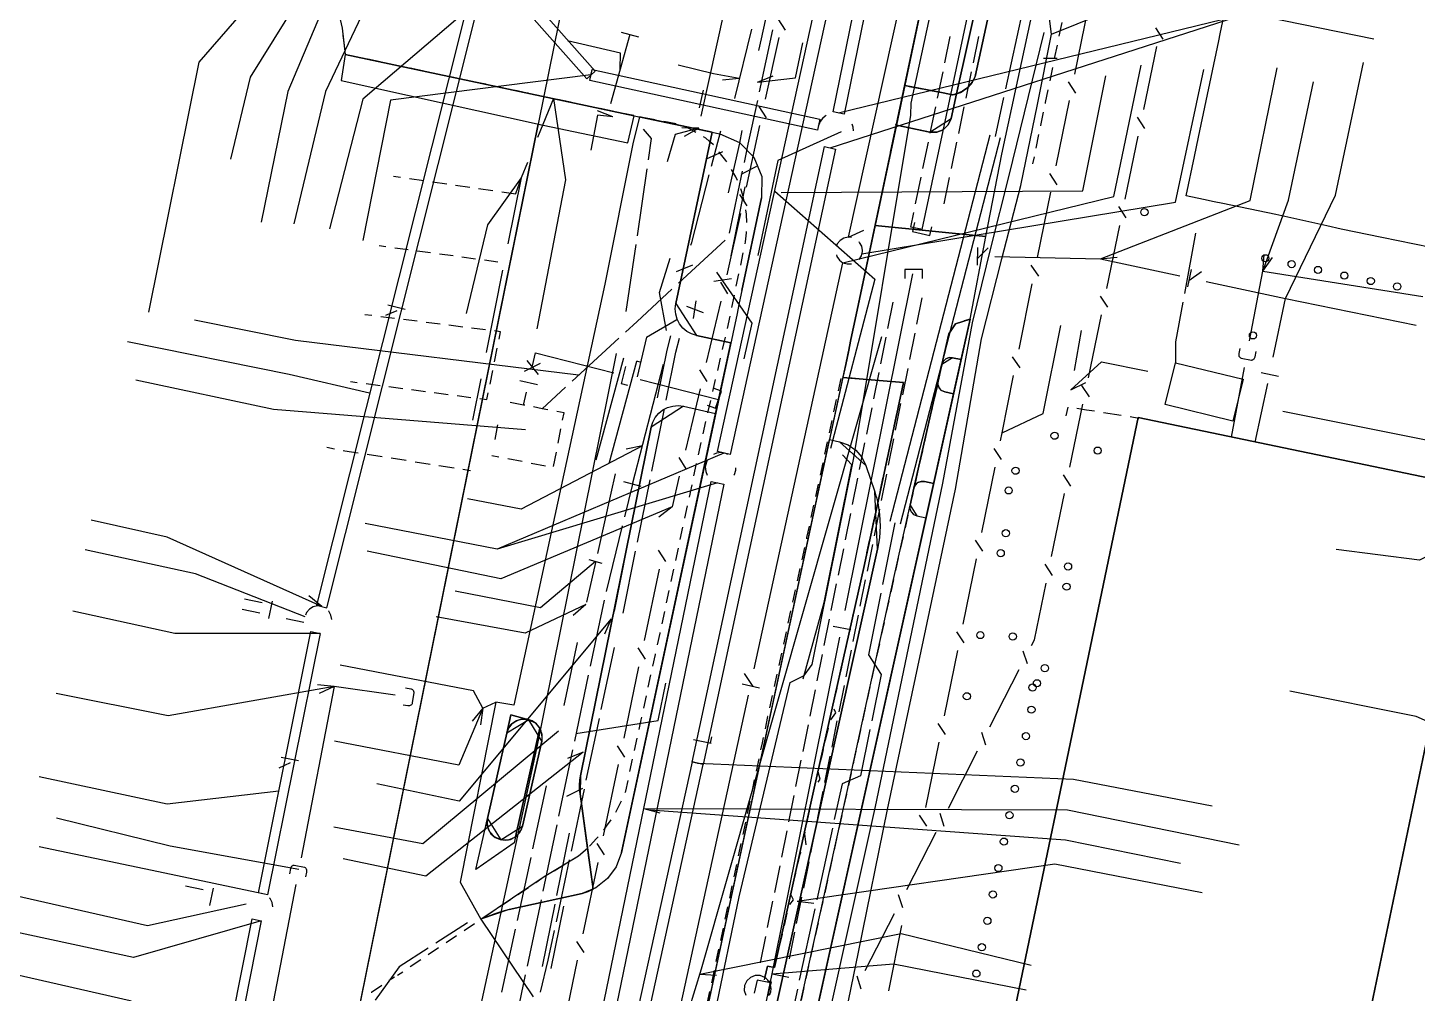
# Model space of a CAD drawing. Header units: metres. Extents: x 3206 to 3701, y 9896 to 11410.
# Drawn here: x 3286.5 to 3363.7, y 10537.5 to 10591.2 of the extents above; entities that cross this region are included whole.
import ezdxf

# ---------------------------------------------------------------- set-up
doc = ezdxf.new("R2010")
doc.units = ezdxf.units.M
for name, color, linetype in [('BOUNDARY', 7, 'Continuous'), ('BUILDING', 7, 'Continuous'), ('CURB', 7, 'Continuous'), ('ELECTR_CABLE', 7, 'Continuous'), ('ELECTR_CABLE_COMM', 7, 'Continuous'), ('GRASS', 7, 'Continuous'), ('GROUND', 7, 'Continuous'), ('HEAT', 7, 'Continuous'), ('ROAD', 7, 'Continuous'), ('SEWER', 7, 'Continuous'), ('SIDEWALK_PATH', 7, 'Continuous'), ('WATER_PIPELINE', 7, 'Continuous')]:
    doc.layers.add(name, color=color, linetype=linetype)

# ---------------------------------------------------------------- blocks, each defined once
blk = doc.blocks.new('МОЖЖЕВЕЛЬНИК_СКАЛЬНЫЙ')
blk.add_circle((0, 0), 0.2)

msp = doc.modelspace()

# ---------------------------------------------------------------- linework, layer by layer
at = {"layer": 'BOUNDARY'}
msp.add_lwpolyline([(3253.023, 9915.673), (3233.596, 10020.109), (3233.041, 10027.227), (3225.675, 10139.955), (3262.083, 10325.257), (3335.841, 10689.444), (3351.098, 10763.684), (3367.768, 10831.231), (3377.814, 10869.112), (3520.394, 11207.447), (3551.174, 11273.829), (3554.005, 11279.367), (3611.719, 11390.174), (3639.436, 11373.131), (3680.635, 11298.581), (3281.247, 9920.202)], close=True, dxfattribs=at)
at = {"layer": 'BUILDING'}
msp.add_lwpolyline([(3364.497, 10578.949), (3361.769, 10579.512), (3359.52, 10579.977), (3358.72, 10580.154), (3355.869, 10580.787), (3352.925, 10581.397), (3352.442, 10581.497), (3351.844, 10581.621), (3350.897, 10581.818), (3351.354, 10584.011), (3351.579, 10585.09), (3352.697, 10590.449), (3352.778, 10590.84), (3353.128, 10592.517)], dxfattribs=at)
for points in [[(3350.298, 10572.544), (3354.065, 10571.62), (3353.493, 10569.286), (3349.726, 10570.21), (3350.298, 10572.544)], [(3338.741, 10524.025), (3348.228, 10569.493), (3367.193, 10565.536), (3357.707, 10520.068)]]:
    msp.add_lwpolyline(points, close=True, dxfattribs=at)
at = {"layer": 'CURB'}
for points in [[(3343.829, 10590.709), (3343.985, 10591.465)], [(3304.072, 10590.104), (3304.063, 10590.218), (3304.002, 10590.748), (3303.994, 10590.801)], [(3335.917, 10591.248), (3335.771, 10590.554)], [(3339.556, 10590.315), (3339.707, 10591.008)], [(3335.667, 10590.065), (3335.521, 10589.372)], [(3339.3, 10589.134), (3339.45, 10589.827)], [(3343.572, 10589.463), (3343.728, 10590.219)], [(3304.875, 10589.527), (3304.188, 10589.673)], [(3306.051, 10589.278), (3305.364, 10589.424)], [(3307.227, 10589.029), (3306.54, 10589.175)], [(3308.403, 10588.78), (3307.716, 10588.925)], [(3309.579, 10588.531), (3308.892, 10588.676)], [(3310.755, 10588.281), (3310.068, 10588.427)], [(3335.418, 10588.882), (3335.396, 10588.778), (3335.271, 10588.189)], [(3338.893, 10588.014), (3338.938, 10588.069), (3339.003, 10588.162), (3339.061, 10588.259), (3339.087, 10588.311), (3339.111, 10588.36), (3339.155, 10588.464), (3339.194, 10588.646)], [(3343.316, 10588.218), (3343.472, 10588.974)], [(3311.93, 10588.032), (3311.244, 10588.178)], [(3313.106, 10587.783), (3312.859, 10587.836), (3312.695, 10587.87), (3312.42, 10587.929)], [(3314.282, 10587.534), (3314.139, 10587.564), (3313.596, 10587.679)], [(3335.486, 10587.911), (3336.182, 10587.778)], [(3336.673, 10587.683), (3337.369, 10587.55)], [(3337.86, 10587.455), (3337.893, 10587.449), (3338.008, 10587.47), (3338.118, 10587.499), (3338.225, 10587.535), (3338.329, 10587.578), (3338.43, 10587.629), (3338.508, 10587.675), (3338.521, 10587.683)], [(3343.059, 10586.972), (3343.071, 10587.029), (3343.215, 10587.728)], [(3315.458, 10587.285), (3314.771, 10587.43)], [(3316.634, 10587.035), (3315.947, 10587.181)], [(3317.81, 10586.786), (3317.123, 10586.932)], [(3318.986, 10586.537), (3318.299, 10586.682)], [(3320.162, 10586.288), (3319.475, 10586.433)], [(3321.343, 10586.061), (3320.653, 10586.193)], [(3322.523, 10585.834), (3321.834, 10585.967)], [(3336.63, 10585.368), (3337.815, 10586.13)], [(3342.803, 10585.726), (3342.805, 10585.738), (3342.959, 10586.482)], [(3324.523, 10585.364), (3322.501, 10575.829)], [(3323.612, 10585.35), (3323.255, 10585.562), (3322.996, 10585.687)], [(3334.77, 10585.766), (3332.537, 10575.209)], [(3336.63, 10585.368), (3334.71, 10585.778)], [(3342.546, 10584.48), (3342.702, 10585.236)], [(3324.594, 10584.668), (3324.584, 10584.68), (3324.356, 10584.876), (3324.178, 10585.028), (3324.046, 10585.102)], [(3325.334, 10583.721), (3325.286, 10583.792), (3324.909, 10584.258), (3324.899, 10584.272)], [(3342.368, 10583.613), (3342.446, 10583.991)], [(3306.799, 10582.913), (3307.193, 10582.857)], [(3325.925, 10582.677), (3325.83, 10582.893), (3325.606, 10583.301)], [(3307.688, 10582.786), (3308.475, 10582.674)], [(3308.97, 10582.604), (3309.757, 10582.492)], [(3310.252, 10582.422), (3311.038, 10582.31)], [(3311.534, 10582.239), (3312.32, 10582.127)], [(3326.302, 10581.538), (3326.224, 10581.868), (3326.109, 10582.213)], [(3312.815, 10582.057), (3313.602, 10581.945)], [(3326.179, 10576.564), (3327.269, 10581.716)], [(3326.451, 10580.348), (3326.425, 10580.811), (3326.391, 10581.047)], [(3326.356, 10579.152), (3326.382, 10579.274), (3326.439, 10579.773), (3326.441, 10579.848)], [(3305.997, 10579.059), (3306.373, 10579.008)], [(3306.868, 10578.94), (3307.618, 10578.838)], [(3308.114, 10578.771), (3308.864, 10578.669)], [(3309.359, 10578.601), (3310.11, 10578.499)], [(3310.605, 10578.432), (3311.356, 10578.33)], [(3311.851, 10578.263), (3312.601, 10578.16)], [(3326.111, 10577.975), (3326.254, 10578.662)], [(3325.865, 10576.799), (3326.008, 10577.486)], [(3325.619, 10575.622), (3325.762, 10576.309)], [(3305.594, 10575.165), (3305.21, 10575.214)], [(3322.501, 10575.829), (3323.658, 10574.05)], [(3331.949, 10572.452), (3332.537, 10575.209)], [(3306.858, 10575.006), (3306.09, 10575.103)], [(3308.121, 10574.847), (3307.354, 10574.944)], [(3309.385, 10574.688), (3308.617, 10574.785)], [(3310.648, 10574.529), (3309.881, 10574.625)], [(3311.912, 10574.37), (3311.144, 10574.466)], [(3325.373, 10574.445), (3325.516, 10575.133)], [(3338.058, 10574.709), (3337.692, 10574.157), (3337.679, 10574.098)], [(3338.876, 10574.972), (3338.531, 10574.864)], [(3312.671, 10573.848), (3312.755, 10574.263), (3312.408, 10574.307)], [(3323.658, 10574.05), (3325.565, 10573.646)], [(3325.103, 10573.274), (3325.264, 10573.957)], [(3337.569, 10573.61), (3337.41, 10572.905)], [(3312.418, 10572.6), (3312.571, 10573.358)], [(3337.9, 10572.823), (3337.304, 10572.448)], [(3312.165, 10571.351), (3312.319, 10572.109)], [(3324.829, 10572.104), (3324.989, 10572.787)], [(3337.3, 10572.417), (3337.14, 10571.712)], [(3304.401, 10571.5), (3304.784, 10571.449)], [(3305.28, 10571.384), (3306.047, 10571.283)], [(3324.554, 10570.933), (3324.715, 10571.617)], [(3331.683, 10571.672), (3331.535, 10570.984)], [(3332.839, 10571.633), (3332.138, 10571.692)], [(3334.037, 10571.532), (3333.337, 10571.591)], [(3306.542, 10571.217), (3307.309, 10571.116)], [(3307.805, 10571.051), (3308.572, 10570.949)], [(3309.068, 10570.884), (3309.835, 10570.783)], [(3310.33, 10570.718), (3311.097, 10570.616)], [(3311.593, 10570.551), (3311.993, 10570.498), (3312.066, 10570.861)], [(3334.905, 10570.198), (3335.053, 10570.885)], [(3337.03, 10571.224), (3336.871, 10570.518)], [(3337.943, 10570.812), (3337.466, 10570.92)], [(3322.925, 10570.118), (3321.126, 10568.952)], [(3324.28, 10569.763), (3324.44, 10570.447)], [(3331.429, 10570.496), (3331.281, 10569.808)], [(3336.761, 10570.031), (3336.602, 10569.325)], [(3344.223, 10569.585), (3344.317, 10570.077)], [(3344.798, 10570.016), (3345.354, 10569.927), (3345.789, 10569.858)], [(3346.283, 10569.779), (3347.274, 10569.621)], [(3319.473, 10545.286), (3324.714, 10569.716)], [(3324.018, 10568.59), (3324.166, 10569.276)], [(3331.176, 10569.319), (3331.028, 10568.632)], [(3334.652, 10569.022), (3334.8, 10569.709)], [(3347.768, 10569.542), (3348.263, 10569.463)], [(3321.126, 10568.952), (3317.207, 10549.565)], [(3334.399, 10567.846), (3334.547, 10568.533)], [(3336.491, 10568.838), (3336.332, 10568.132)], [(3303.092, 10567.835), (3303.509, 10567.755)], [(3304, 10567.662), (3304.083, 10567.646), (3304.837, 10567.528)], [(3305.331, 10567.451), (3306.169, 10567.32)], [(3323.764, 10567.415), (3323.912, 10568.101)], [(3330.923, 10568.143), (3330.775, 10567.456)], [(3333.075, 10566.824), (3331.604, 10568.147)], [(3336.222, 10567.645), (3336.063, 10566.939)], [(3306.663, 10567.242), (3307.501, 10567.111)], [(3307.995, 10567.034), (3308.833, 10566.903)], [(3309.327, 10566.826), (3310.165, 10566.695)], [(3323.51, 10566.24), (3323.658, 10566.926)], [(3330.67, 10566.967), (3330.522, 10566.28)], [(3334.145, 10566.67), (3334.293, 10567.357)], [(3310.659, 10566.618), (3311.078, 10566.552)], [(3333.892, 10565.494), (3334.04, 10566.181)], [(3335.953, 10566.451), (3335.793, 10565.746)], [(3336.342, 10565.936), (3336.848, 10565.824)], [(3323.256, 10565.065), (3323.404, 10565.751)], [(3330.417, 10565.791), (3330.269, 10565.104)], [(3333.728, 10562.161), (3333.564, 10565.35)], [(3335.683, 10565.258), (3335.524, 10564.553)], [(3323.002, 10563.89), (3323.15, 10564.576)], [(3330.164, 10564.615), (3330.016, 10563.928)], [(3333.639, 10564.318), (3333.787, 10565.005)], [(3335.532, 10564.622), (3335.909, 10564.023)], [(3333.386, 10563.142), (3333.534, 10563.829)], [(3335.414, 10564.065), (3335.255, 10563.36)], [(3322.748, 10562.715), (3322.897, 10563.401)], [(3329.91, 10563.439), (3329.776, 10562.816), (3329.762, 10562.752)], [(3335.145, 10562.872), (3334.985, 10562.167)], [(3322.495, 10561.54), (3322.643, 10562.226)], [(3325.233, 10523.837), (3333.728, 10562.161)], [(3329.656, 10562.264), (3329.506, 10561.577)], [(3333.132, 10561.966), (3333.28, 10562.653)], [(3332.877, 10560.79), (3332.958, 10561.156), (3333.027, 10561.477)], [(3334.875, 10561.679), (3334.716, 10560.974)], [(3322.241, 10560.365), (3322.389, 10561.052)], [(3329.4, 10561.088), (3329.251, 10560.401)], [(3334.606, 10560.486), (3334.452, 10559.779)], [(3321.987, 10559.19), (3322.135, 10559.877)], [(3329.144, 10559.913), (3328.995, 10559.226)], [(3332.617, 10559.616), (3332.769, 10560.302)], [(3332.356, 10558.442), (3332.509, 10559.128)], [(3334.345, 10559.291), (3334.19, 10558.584)], [(3321.733, 10558.015), (3321.881, 10558.702)], [(3328.889, 10558.737), (3328.739, 10558.05)], [(3321.479, 10556.84), (3321.621, 10557.496), (3321.627, 10557.527)], [(3328.633, 10557.562), (3328.483, 10556.875)], [(3332.096, 10557.267), (3332.248, 10557.953)], [(3334.084, 10558.096), (3333.929, 10557.39)], [(3331.836, 10556.093), (3331.988, 10556.779)], [(3333.822, 10556.901), (3333.668, 10556.195)], [(3321.225, 10555.666), (3321.365, 10556.31), (3321.374, 10556.352)], [(3328.377, 10556.386), (3328.227, 10555.699)], [(3320.97, 10554.491), (3321.119, 10555.177)], [(3328.121, 10555.211), (3327.972, 10554.524)], [(3331.576, 10554.918), (3331.728, 10555.604)], [(3333.561, 10555.706), (3333.406, 10555)], [(3331.315, 10553.744), (3331.467, 10554.43)], [(3333.3, 10554.511), (3333.145, 10553.805)], [(3320.715, 10553.316), (3320.864, 10554.002)], [(3327.865, 10554.035), (3327.716, 10553.348)], [(3320.46, 10552.141), (3320.576, 10552.674), (3320.609, 10552.828)], [(3327.61, 10552.86), (3327.609, 10552.855), (3327.465, 10552.172)], [(3331.118, 10552.681), (3331.402, 10553.064), (3331.304, 10553.267)], [(3333.038, 10553.316), (3332.884, 10552.61)], [(3315.043, 10551.494), (3314.319, 10552.682), (3314.319, 10552.682), (3313.092, 10551.935)], [(3330.827, 10551.517), (3330.986, 10552.202)], [(3332.777, 10552.121), (3332.623, 10551.415)], [(3313.092, 10551.935), (3312.02, 10547.189)], [(3313.971, 10546.748), (3315.043, 10551.494)], [(3320.205, 10550.967), (3320.354, 10551.653)], [(3327.362, 10551.683), (3327.302, 10551.4), (3327.216, 10550.995)], [(3319.95, 10549.792), (3320.099, 10550.478)], [(3327.113, 10550.506), (3326.968, 10549.818)], [(3330.553, 10550.346), (3330.654, 10550.766), (3330.715, 10551.03)], [(3332.516, 10550.927), (3332.408, 10550.433), (3332.361, 10550.22)], [(3330.418, 10549.208), (3330.527, 10549.376), (3330.415, 10549.774), (3330.436, 10549.86)], [(3332.255, 10549.732), (3332.1, 10549.025)], [(3317.207, 10549.565), (3317.176, 10548.563)], [(3319.68, 10548.622), (3319.714, 10548.706), (3319.844, 10549.303)], [(3326.865, 10549.328), (3326.72, 10548.641)], [(3317.176, 10548.563), (3317.906, 10543.245)], [(3319.159, 10547.54), (3319.354, 10547.899), (3319.48, 10548.164)], [(3326.617, 10548.151), (3326.472, 10547.463)], [(3330.035, 10548.087), (3330.177, 10548.775)], [(3331.993, 10548.537), (3331.837, 10547.831)], [(3329.791, 10546.909), (3329.934, 10547.597)], [(3331.73, 10547.342), (3331.574, 10546.636)], [(3312.02, 10547.189), (3312.775, 10545.993), (3312.775, 10545.993), (3313.971, 10546.748)], [(3318.49, 10546.542), (3318.649, 10546.749), (3318.899, 10547.113)], [(3326.368, 10546.974), (3326.223, 10546.286)], [(3317.691, 10545.646), (3317.749, 10545.701), (3318.077, 10546.044), (3318.173, 10546.156)], [(3326.12, 10545.797), (3325.975, 10545.109)], [(3329.747, 10545.726), (3329.754, 10545.736), (3329.668, 10546.311), (3329.69, 10546.419)], [(3331.466, 10546.148), (3331.31, 10545.442)], [(3316.751, 10544.904), (3317.086, 10545.108), (3317.322, 10545.308)], [(3329.283, 10544.636), (3329.412, 10545.202), (3329.478, 10545.305)], [(3315.725, 10544.278), (3316.324, 10544.643)], [(3325.872, 10544.62), (3325.727, 10543.932)], [(3331.203, 10544.953), (3331.047, 10544.247)], [(3314.712, 10543.631), (3315.184, 10543.948), (3315.298, 10544.017)], [(3329.014, 10543.463), (3329.171, 10544.149)], [(3330.939, 10543.759), (3330.784, 10543.053)], [(3312.716, 10542.29), (3313.299, 10542.682)], [(3313.225, 10542.122), (3317.283, 10543.009)], [(3313.714, 10542.961), (3314.297, 10543.352)], [(3317.283, 10543.009), (3317.906, 10543.245)], [(3325.624, 10543.443), (3325.479, 10542.755)], [(3328.841, 10542.393), (3329.056, 10542.649), (3328.896, 10542.948), (3328.903, 10542.976)], [(3311.718, 10541.62), (3312.301, 10542.012)], [(3325.375, 10542.266), (3325.23, 10541.578)], [(3328.542, 10541.233), (3328.702, 10541.918)], [(3330.676, 10542.565), (3330.52, 10541.858)], [(3310.72, 10540.95), (3311.303, 10541.342)], [(3330.413, 10541.37), (3330.257, 10540.664)], [(3309.723, 10540.28), (3310.305, 10540.671)], [(3325.127, 10541.089), (3324.982, 10540.401)], [(3328.269, 10540.062), (3328.429, 10540.747)], [(3308.725, 10539.61), (3309.307, 10540.001)], [(3324.879, 10539.912), (3324.808, 10539.573), (3324.733, 10539.224)], [(3330.149, 10540.176), (3329.994, 10539.47)], [(3307.727, 10538.94), (3308.31, 10539.331)], [(3327.439, 10538.209), (3327.427, 10538.212), (3327.584, 10538.884)], [(3327.989, 10538.902), (3327.998, 10538.9), (3328.156, 10539.575)], [(3329.886, 10538.981), (3329.73, 10538.275)], [(3306.854, 10538.354), (3306.561, 10538.161)], [(3307.02, 10538.465), (3307.312, 10538.661)], [(3324.629, 10538.735), (3324.482, 10538.048)], [(3306.145, 10537.884), (3305.575, 10537.507), (3305.561, 10537.495)], [(3324.378, 10537.559), (3324.231, 10536.871)], [(3327.634, 10537.326), (3327.791, 10538.011)], [(3329.622, 10537.787), (3329.467, 10537.081)]]:
    msp.add_lwpolyline(points, dxfattribs=at)
at = {"layer": 'ELECTR_CABLE'}
for points in [[(3323.387, 10530.144), (3326.018, 10542.829), (3328.855, 10554.748), (3329.641, 10555.14), (3330.077, 10555.75), (3332.401, 10567.251), (3335.574, 10586.324), (3335.598, 10586.985), (3336.776, 10592.479), (3338.848, 10602.706), (3341.119, 10613.364), (3342.036, 10613.604), (3341.315, 10614.127), (3343.74, 10625.402), (3346.994, 10641.43)], [(3323.914, 10586.264), (3327.354, 10601.876)], [(3343.395, 10590.831), (3354.721, 10595.398), (3362.558, 10593.83)], [(3302.068, 10593.665), (3298.828, 10588.424), (3297.734, 10583.869)], [(3327.859, 10593.39), (3327.242, 10590.561), (3327.108, 10589.917)], [(3302.886, 10592.285), (3300.925, 10587.625), (3299.433, 10580.354)], [(3343.395, 10590.831), (3343.22, 10592.268)], [(3341.787, 10592.122), (3340.84, 10587.78)], [(3319.943, 10590.806), (3318.867, 10586.95)], [(3319.461, 10590.94), (3320.425, 10590.672)], [(3326.706, 10591.097), (3325.757, 10587.247)], [(3327.161, 10587.622), (3327.906, 10591.063)], [(3342.974, 10590.919), (3342.097, 10587.353), (3340.999, 10582.886), (3340.031, 10578.984), (3338.984, 10574.759), (3337.344, 10565.841), (3335.426, 10556.663), (3333.581, 10547.854), (3331.805, 10539.84), (3329.912, 10531.298), (3329.388, 10528.571), (3328.947, 10526.278)], [(3329.758, 10526.092), (3330.277, 10528.392), (3330.905, 10531.172), (3332.656, 10539.743), (3334.277, 10547.682), (3336.145, 10556.486), (3338.062, 10565.511), (3339.509, 10573.875), (3340.638, 10578.326), (3341.694, 10582.395), (3342.612, 10586.907), (3343.395, 10590.831)], [(3319.405, 10588.878), (3319.427, 10589.758), (3316.472, 10590.447)], [(3327.043, 10588.152), (3329.162, 10588.4), (3329.574, 10590.341)], [(3326.03, 10588.355), (3324.59, 10588.613), (3322.624, 10589.105)], [(3342.962, 10589.479), (3343.712, 10589.479)], [(3326.03, 10588.355), (3325.1, 10588.268)], [(3327.043, 10588.152), (3327.907, 10588.505)], [(3315.692, 10587.238), (3316.367, 10582.711), (3314.761, 10574.427)], [(3315.692, 10587.238), (3314.814, 10585.075)], [(3326.318, 10583.69), (3326.53, 10584.704), (3327.055, 10587.133)], [(3340.734, 10587.291), (3340.26, 10585.12)], [(3319.006, 10586.226), (3318.136, 10586.313), (3317.767, 10584.364)], [(3319.006, 10586.226), (3318.136, 10586.565)], [(3320.692, 10585.534), (3321.133, 10585.025), (3320.958, 10583.828)], [(3323.772, 10585.593), (3322.461, 10585.247), (3322.024, 10583.714)], [(3323.772, 10585.593), (3322.838, 10585.605)], [(3323.772, 10585.593), (3322.966, 10585.121)], [(3324.489, 10583.481), (3324.996, 10585.439)], [(3326.181, 10585.458), (3326.035, 10584.755), (3325.413, 10581.989)], [(3339.97, 10585.195), (3334.4, 10563.715)], [(3340.55, 10585.045), (3334.98, 10563.565)], [(3314.25, 10583.685), (3313.899, 10582.823), (3313.162, 10579.158)], [(3324.206, 10583.883), (3325.118, 10584.295)], [(3320.886, 10583.334), (3320.343, 10579.608)], [(3323.345, 10579.083), (3323.385, 10579.223), (3324.363, 10582.997)], [(3325.494, 10579.755), (3326.215, 10583.201)], [(3326.127, 10583.025), (3327.016, 10583.484)], [(3313.899, 10582.823), (3312.03, 10580.21), (3310.842, 10575.277)], [(3313.899, 10582.823), (3313.579, 10581.945)], [(3325.582, 10578.497), (3326.367, 10582.333)], [(3320.271, 10579.113), (3319.727, 10575.387)], [(3322.651, 10576.964), (3325.239, 10579.352)], [(3351.405, 10579.744), (3350.796, 10576.399)], [(3321.977, 10574.338), (3321.597, 10576.457), (3322.191, 10578.35)], [(3312.866, 10577.688), (3311.944, 10573.111)], [(3322.53, 10577.608), (3323.453, 10577.996)], [(3324.756, 10577.576), (3326.732, 10574.744), (3326.289, 10572.766)], [(3324.614, 10577.086), (3325.604, 10577.233)], [(3319.696, 10574.238), (3320.342, 10574.832), (3322.284, 10576.625)], [(3323.615, 10575.994), (3323.468, 10575.005)], [(3323.096, 10575.692), (3324.03, 10575.332)], [(3350.706, 10575.907), (3350.304, 10573.696), (3350.298, 10572.544)], [(3317.094, 10571.844), (3301.35, 10573.772), (3295.736, 10574.901)], [(3320.862, 10573.97), (3322.557, 10574.949)], [(3316.737, 10571.515), (3319.328, 10573.899)], [(3320.862, 10573.97), (3320.358, 10571.756)], [(3321.478, 10570.585), (3322.014, 10573.241), (3322.225, 10574.038)], [(3321.963, 10570.46), (3322.502, 10573.127), (3322.708, 10573.912)], [(3344.672, 10572.117), (3345.07, 10574.331)], [(3310.677, 10532.227), (3314.762, 10551.076), (3319.209, 10573.063)], [(3318.063, 10567.131), (3319.611, 10572.819)], [(3318.787, 10566.935), (3320.335, 10572.623)], [(3320.089, 10565.785), (3321.822, 10572.467)], [(3320.576, 10572.557), (3320.335, 10572.622)], [(3344.475, 10571.025), (3346.18, 10572.583), (3348.762, 10572.08)], [(3311.648, 10571.641), (3311.187, 10569.352)], [(3344.475, 10571.025), (3345.308, 10571.448)], [(3315.073, 10569.985), (3316.369, 10571.177)], [(3321.165, 10566.507), (3321.864, 10569.97)], [(3320.643, 10567.922), (3313.891, 10564.389), (3310.912, 10564.969)], [(3320.643, 10567.922), (3319.73, 10567.726)], [(3329.577, 10554.95), (3330.754, 10559.21), (3332.291, 10566.868), (3331.767, 10567.418)], [(3319.129, 10566.352), (3318.888, 10565.292), (3318.137, 10561.92)], [(3320.573, 10565.659), (3319.605, 10565.911)], [(3320.366, 10562.554), (3321.066, 10566.017)], [(3320.089, 10565.785), (3319.639, 10563.959)], [(3371.856, 10565.524), (3363.877, 10561.552), (3359.224, 10562.15)], [(3334.69, 10563.64), (3334.004, 10560.21)], [(3319.52, 10563.474), (3318.62, 10559.822)], [(3319.082, 10558.722), (3319.782, 10562.186)], [(3319.568, 10558.601), (3320.267, 10562.064)], [(3318.038, 10561.474), (3314.965, 10558.901), (3310.218, 10559.826)], [(3318.029, 10561.432), (3317.535, 10559.215)], [(3318.398, 10561.369), (3317.678, 10561.579)], [(3333.906, 10559.72), (3333.22, 10556.29)], [(3317.497, 10559.085), (3314.128, 10557.493), (3309.173, 10558.409)], [(3317.497, 10559.085), (3316.79, 10558.474)], [(3318.509, 10559.335), (3317.735, 10555.655)], [(3318.912, 10558.299), (3310.458, 10548.148), (3305.867, 10549.111)], [(3318.912, 10558.299), (3318.528, 10557.447)], [(3316.283, 10553.477), (3317.041, 10556.978)], [(3318.355, 10553.243), (3319.083, 10556.69)], [(3333.22, 10556.29), (3333.92, 10555.2)], [(3317.633, 10555.165), (3316.859, 10551.485)], [(3333.92, 10555.2), (3333.399, 10552.62)], [(3316.948, 10551.908), (3321.512, 10552.643), (3321.939, 10554.704)], [(3317.523, 10549.307), (3318.251, 10552.754)], [(3315.971, 10552.04), (3308.427, 10545.783), (3303.472, 10546.699)], [(3333.301, 10552.13), (3332.78, 10549.55)], [(3317.344, 10550.877), (3308.594, 10543.984), (3304.002, 10544.948)], [(3316.756, 10550.996), (3315.983, 10547.315)], [(3317.344, 10550.877), (3316.483, 10550.517)], [(3314.555, 10545.498), (3315.313, 10548.999)], [(3316.444, 10548.423), (3317.336, 10548.876)], [(3331.75, 10549.12), (3331.316, 10547.128)], [(3332.78, 10549.55), (3331.75, 10549.12)], [(3316.692, 10545.371), (3317.42, 10548.818)], [(3315.88, 10546.826), (3315.107, 10543.146)], [(3331.21, 10546.639), (3330.341, 10542.654)], [(3315.888, 10542.905), (3316.587, 10546.369)], [(3313.691, 10541.508), (3314.449, 10545.009)], [(3315.861, 10541.435), (3316.589, 10544.882)], [(3315.004, 10542.656), (3314.231, 10538.976)], [(3315.089, 10538.951), (3315.789, 10542.415)], [(3315.576, 10538.838), (3316.276, 10542.3)], [(3330.235, 10542.165), (3329.367, 10538.18)], [(3310.914, 10541.385), (3309.145, 10540.245)], [(3312.827, 10537.518), (3313.585, 10541.019)], [(3314.965, 10537.514), (3315.409, 10539.296), (3315.757, 10540.946)], [(3308.725, 10539.974), (3307.105, 10538.93), (3305.775, 10537.078)], [(3314.128, 10538.487), (3313.355, 10534.806)], [(3329.261, 10537.692), (3328.392, 10533.707)]]:
    msp.add_lwpolyline(points, dxfattribs=at)
at = {"layer": 'ELECTR_CABLE_COMM'}
for points in [[(3344.698, 10588.595), (3345.435, 10592.225)], [(3328.182, 10591.682), (3328.587, 10591.051)], [(3328.225, 10590.634), (3327.478, 10587.208)], [(3349.611, 10590.551), (3349.199, 10591.177)], [(3348.53, 10586.624), (3349.253, 10590.129)], [(3344.756, 10587.548), (3344.342, 10588.173)], [(3327.116, 10586.791), (3327.521, 10586.16)], [(3343.662, 10583.496), (3344.399, 10587.125)], [(3348.585, 10585.576), (3348.173, 10586.203)], [(3327.159, 10585.743), (3326.413, 10582.318)], [(3347.504, 10581.65), (3348.227, 10585.155)], [(3343.72, 10582.448), (3343.306, 10583.073)], [(3326.05, 10581.9), (3326.455, 10581.269)], [(3342.627, 10578.396), (3343.364, 10582.026)], [(3326.093, 10580.852), (3325.347, 10577.427)], [(3347.559, 10580.602), (3347.147, 10581.228)], [(3346.478, 10576.675), (3347.201, 10580.181)], [(3342.685, 10577.349), (3342.271, 10577.974)], [(3324.982, 10577.015), (3325.376, 10576.377)], [(3341.592, 10573.296), (3342.329, 10576.926)], [(3325.006, 10575.966), (3324.197, 10572.555)], [(3346.532, 10575.628), (3346.12, 10576.254)], [(3345.452, 10571.701), (3346.175, 10575.206)], [(3340.645, 10568.637), (3342.942, 10569.711), (3343.918, 10574.611)], [(3341.649, 10572.249), (3341.235, 10572.874)], [(3323.827, 10572.144), (3324.22, 10571.506)], [(3340.556, 10568.197), (3340.645, 10568.637), (3341.293, 10571.826)], [(3345.506, 10570.653), (3345.094, 10571.279)], [(3323.851, 10571.095), (3323.042, 10567.684)], [(3344.426, 10566.726), (3345.149, 10570.232)], [(3340.614, 10567.149), (3340.2, 10567.774)], [(3322.672, 10567.273), (3323.065, 10566.635)], [(3339.521, 10563.097), (3340.258, 10566.727)], [(3322.696, 10566.225), (3322.291, 10564.519)], [(3344.48, 10565.679), (3344.068, 10566.305)], [(3343.399, 10561.752), (3344.122, 10565.257)], [(3322.291, 10564.519), (3312.768, 10560.516), (3305.324, 10562.062)], [(3322.291, 10564.519), (3321.558, 10563.94)], [(3321.517, 10562.112), (3321.928, 10561.485)], [(3339.578, 10562.05), (3339.164, 10562.675)], [(3338.485, 10557.997), (3339.222, 10561.627)], [(3343.454, 10560.704), (3343.042, 10561.331)], [(3321.569, 10561.064), (3320.739, 10557.092)], [(3342.282, 10556.81), (3342.446, 10557.131), (3343.096, 10560.283)], [(3338.543, 10556.95), (3338.129, 10557.575)], [(3320.381, 10556.671), (3320.791, 10556.044)], [(3337.45, 10552.898), (3338.187, 10556.527)], [(3342.056, 10555.785), (3341.825, 10556.498)], [(3320.432, 10555.623), (3319.602, 10551.651)], [(3339.971, 10552.287), (3341.599, 10555.474)], [(3337.507, 10551.85), (3337.093, 10552.475)], [(3339.745, 10551.262), (3339.514, 10551.976)], [(3319.244, 10551.23), (3319.654, 10550.603)], [(3336.414, 10547.798), (3337.151, 10551.428)], [(3337.66, 10547.764), (3339.288, 10550.951)], [(3319.295, 10550.182), (3318.465, 10546.21)], [(3336.472, 10546.751), (3336.058, 10547.376)], [(3337.434, 10546.739), (3337.203, 10547.453)], [(3318.107, 10545.789), (3318.517, 10545.162)], [(3335.349, 10543.241), (3336.977, 10546.428)], [(3318.159, 10544.741), (3317.329, 10540.769)], [(3335.123, 10542.217), (3334.892, 10542.93)], [(3333.038, 10538.718), (3334.666, 10541.905)], [(3334.343, 10537.599), (3335.08, 10541.228)], [(3316.97, 10540.348), (3317.38, 10539.721)], [(3317.022, 10539.3), (3316.192, 10535.328)], [(3332.812, 10537.694), (3332.581, 10538.407)]]:
    msp.add_lwpolyline(points, dxfattribs=at)
at = {"layer": 'GRASS'}
for points in [[(3339.449, 10593.513), (3339.473, 10593.71), (3339.457, 10593.905), (3339.404, 10594.094), (3339.314, 10594.27), (3339.191, 10594.425), (3339.042, 10594.552), (3338.87, 10594.647), (3338.682, 10594.707), (3336.75, 10595.12), (3335.235, 10587.96), (3337.369, 10587.55), (3337.893, 10587.449), (3338.118, 10587.499)], [(3335.235, 10587.96), (3334.77, 10585.765), (3336.63, 10585.368), (3337.025, 10585.364), (3337.379, 10585.505), (3337.655, 10585.769), (3337.815, 10586.13), (3338.118, 10587.499), (3337.893, 10587.449), (3337.369, 10587.55)], [(3338.373, 10572.718), (3337.9, 10572.823), (3337.702, 10572.827), (3337.525, 10572.758), (3337.386, 10572.627), (3337.304, 10572.448), (3337.089, 10571.521), (3337.076, 10571.423), (3337.083, 10571.325), (3337.108, 10571.231), (3337.152, 10571.142), (3337.213, 10571.064), (3337.287, 10571), (3337.372, 10570.951), (3337.466, 10570.92), (3337.95, 10570.811)], [(3335.532, 10564.622), (3335.52, 10564.524), (3335.526, 10564.427), (3335.552, 10564.332), (3335.596, 10564.244), (3335.657, 10564.166), (3335.731, 10564.102), (3335.816, 10564.054), (3335.909, 10564.023), (3336.42, 10563.908), (3336.845, 10565.824), (3336.342, 10565.936), (3336.145, 10565.94), (3335.967, 10565.87), (3335.828, 10565.739), (3335.747, 10565.559)], [(3314.939, 10552.205), (3314.753, 10552.445), (3314.509, 10552.615), (3314.226, 10552.706), (3313.922, 10552.708), (3313.631, 10552.619), (3313.386, 10552.451), (3313.201, 10552.218), (3313.092, 10551.935), (3312.02, 10547.189), (3311.999, 10546.884), (3312.068, 10546.594), (3312.22, 10546.337), (3312.446, 10546.132), (3312.724, 10546.006), (3313.02, 10545.969), (3313.314, 10546.021), (3313.585, 10546.161)], [(3313.585, 10546.161), (3313.72, 10546.28), (3313.831, 10546.42), (3313.915, 10546.577), (3313.971, 10546.748), (3315.043, 10551.494), (3315.067, 10551.677), (3315.057, 10551.859), (3315.014, 10552.037), (3314.939, 10552.205)], [(3327.772, 10537.926), (3327.751, 10537.983), (3327.727, 10538.038), (3327.698, 10538.09), (3327.665, 10538.141), (3327.811, 10538.097)]]:
    msp.add_lwpolyline(points, close=True, dxfattribs=at)
for points in [[(3321.476, 10523.638), (3331.051, 10568.268), (3331.604, 10568.147), (3332.094, 10567.971), (3332.514, 10567.68), (3332.848, 10567.292), (3333.075, 10566.824), (3333.564, 10565.35), (3333.612, 10565.2), (3333.655, 10565.049), (3333.695, 10564.897), (3333.731, 10564.744), (3332.958, 10561.156), (3330.195, 10548.864), (3327.989, 10538.902), (3327.601, 10538.959), (3327.456, 10538.338), (3327.19, 10538.442), (3326.914, 10538.441), (3326.656, 10538.339), (3326.448, 10538.144), (3326.327, 10537.885), (3326.311, 10537.609), (3326.396, 10537.346)], [(3327.718, 10537.353), (3327.786, 10537.536), (3327.805, 10537.73), (3327.772, 10537.926), (3327.811, 10538.097), (3327.665, 10538.141), (3327.62, 10538.197), (3327.57, 10538.249), (3327.515, 10538.296), (3327.456, 10538.338), (3327.601, 10538.959), (3327.989, 10538.902), (3330.195, 10548.864), (3332.958, 10561.156), (3333.731, 10564.744), (3333.835, 10564.101), (3333.87, 10563.452), (3333.834, 10562.804), (3333.728, 10562.161), (3325.233, 10523.837)]]:
    msp.add_lwpolyline(points, dxfattribs=at)
at = {"layer": 'GROUND'}
for points in [[(3526.187, 10765.544), (3450.382, 10503.927), (3379.842, 10518.555), (3379.466, 10516.743), (3357.947, 10521.22), (3367.193, 10565.536), (3348.228, 10569.493), (3338.741, 10524.025), (3338.993, 10523.973), (3332.925, 10494.805), (3375.384, 10485.973), (3376.921, 10493.36), (3392.124, 10490.207), (3391.941, 10483.601), (3428.916, 10482.577), (3443.33, 10479.588), (3375.395, 10245.127)], [(3326.235, 10517.963), (3338.452, 10573.076), (3338.876, 10574.972), (3338.876, 10574.972), (3339.75, 10579.56), (3340.628, 10584.15), (3344.129, 10600.313), (3345.506, 10606.614), (3347.368, 10615.409), (3353.142, 10641.49)], [(3278.766, 10407.629), (3314.852, 10585.81), (3315.115, 10585.752), (3319.824, 10584.783), (3320.183, 10586.283), (3324.956, 10585.272), (3326.05, 10584.799), (3326.849, 10583.973), (3327.281, 10582.907), (3327.269, 10581.716), (3326.179, 10576.564), (3326.033, 10575.874), (3325.886, 10575.185), (3325.739, 10574.495), (3325.592, 10573.806), (3325.558, 10573.647), (3323.658, 10574.05), (3323.376, 10574.14), (3323.12, 10574.281), (3322.896, 10574.469), (3322.711, 10574.7), (3322.575, 10574.962), (3322.494, 10575.244), (3322.469, 10575.535), (3322.501, 10575.829), (3324.523, 10585.364), (3320.474, 10586.214), (3320.117, 10584.719), (3318.548, 10576.908), (3313.498, 10553.483), (3312.497, 10553.659), (3310.5, 10543.638), (3311.654, 10541.577), (3311.654, 10541.577), (3314.57, 10537.256)], [(3321.149, 10522.115), (3331.051, 10568.268), (3331.604, 10568.147), (3332.094, 10567.971), (3332.514, 10567.68), (3332.848, 10567.292), (3333.075, 10566.824), (3333.564, 10565.35), (3333.612, 10565.2), (3333.655, 10565.049), (3333.695, 10564.897), (3333.731, 10564.744), (3335.172, 10571.437), (3331.792, 10571.721), (3335.172, 10571.437), (3333.731, 10564.744), (3333.835, 10564.101), (3333.87, 10563.452), (3333.834, 10562.804), (3333.728, 10562.161), (3325.233, 10523.837)]]:
    msp.add_lwpolyline(points, dxfattribs=at)
for points in [[(3337.815, 10586.13), (3337.655, 10585.769), (3337.379, 10585.505), (3337.025, 10585.364), (3336.63, 10585.368), (3334.77, 10585.765), (3334.45, 10584.253), (3336.75, 10595.12), (3338.682, 10594.707), (3338.87, 10594.647), (3339.042, 10594.552), (3339.191, 10594.425), (3339.314, 10594.27), (3339.404, 10594.094), (3339.457, 10593.905), (3339.473, 10593.71), (3339.449, 10593.513), (3338.118, 10587.499), (3338.456, 10587.644), (3338.471, 10587.655), (3338.456, 10587.644), (3338.118, 10587.499)], [(3317.176, 10548.563), (3317.152, 10548.814), (3317.149, 10549.065), (3317.168, 10549.316), (3317.207, 10549.565), (3321.126, 10568.952), (3321.215, 10569.238), (3321.356, 10569.498), (3321.547, 10569.726), (3321.781, 10569.913), (3322.047, 10570.05), (3322.332, 10570.131), (3322.628, 10570.154), (3322.925, 10570.118), (3324.714, 10569.716), (3319.473, 10545.286), (3319.185, 10544.501), (3318.702, 10543.836), (3318.057, 10543.328), (3317.903, 10543.264), (3317.591, 10545.537)]]:
    msp.add_lwpolyline(points, close=True, dxfattribs=at)
at = {"layer": 'HEAT'}
msp.add_lwpolyline([(3366.729, 10569.563), (3364.248, 10568.228), (3356.272, 10569.829)], dxfattribs=at)
at = {"layer": 'ROAD'}
for points in [[(3315.599, 10496.244), (3331.949, 10572.452), (3332.097, 10573.141), (3332.244, 10573.83), (3332.39, 10574.52), (3332.537, 10575.209), (3341.094, 10615.652), (3343.677, 10628.258)], [(3303.616, 10592.607), (3303.938, 10591.164), (3304.104, 10589.691), (3320.183, 10586.283), (3324.956, 10585.272), (3326.05, 10584.799), (3326.849, 10583.973), (3327.281, 10582.907), (3327.269, 10581.716), (3326.179, 10576.564), (3326.033, 10575.874), (3325.886, 10575.185), (3325.739, 10574.495), (3325.592, 10573.806), (3319.473, 10545.286), (3319.185, 10544.501), (3318.702, 10543.836), (3318.057, 10543.328), (3317.283, 10543.009), (3313.225, 10542.122), (3312.824, 10542.01), (3312.428, 10541.882), (3312.038, 10541.738), (3311.654, 10541.577), (3314.57, 10537.256)]]:
    msp.add_lwpolyline(points, dxfattribs=at)
at = {"layer": 'SEWER'}
for points in [[(3336.199, 10579.961), (3341, 10602.541)], [(3332.115, 10579.525), (3337.043, 10601.833)], [(3302.666, 10596.97), (3295.964, 10589.257), (3293.171, 10575.346)], [(3307.19, 10596.43), (3303.022, 10587.625), (3301.254, 10580.266)], [(3331.186, 10596.587), (3331.889, 10596.433), (3325.524, 10567.443), (3324.821, 10567.597), (3331.186, 10596.587)], [(3311.51, 10592.67), (3305.082, 10587.197), (3303.23, 10579.997)], [(3303.096, 10558.911), (3311.338, 10591.759), (3310.756, 10591.906), (3302.514, 10559.057), (3303.096, 10558.911)], [(3337.465, 10589.224), (3337.77, 10590.693)], [(3339.338, 10590.688), (3339.033, 10589.219)], [(3331.797, 10578.108), (3346.86, 10581.781), (3348.384, 10589.101)], [(3356.423, 10576.113), (3359.189, 10581.862), (3360.751, 10589.254)], [(3328.355, 10582.015), (3345.135, 10582.11), (3346.42, 10588.496)], [(3332.851, 10578.608), (3350.295, 10581.468), (3351.87, 10588.864)], [(3337.059, 10587.266), (3337.363, 10588.735)], [(3338.932, 10588.729), (3338.627, 10587.261)], [(3346.13, 10578.32), (3354.44, 10581.567), (3355.95, 10588.94)], [(3355.149, 10577.63), (3356.586, 10581.583), (3357.98, 10588.177)], [(3336.652, 10585.308), (3336.957, 10586.776)], [(3338.525, 10586.771), (3338.22, 10585.302)], [(3336.246, 10583.349), (3336.551, 10584.818)], [(3338.118, 10584.813), (3337.813, 10583.344)], [(3335.84, 10581.391), (3336.145, 10582.86)], [(3337.712, 10582.855), (3337.407, 10581.386)], [(3328.003, 10582.092), (3333.574, 10577.196), (3331.106, 10567.765)], [(3336.222, 10579.956), (3335.569, 10580.085), (3335.738, 10580.901)], [(3332.115, 10579.525), (3332.967, 10579.908)], [(3335.775, 10580.335), (3335.663, 10579.847), (3336.638, 10579.623), (3336.75, 10580.11)], [(3332.271, 10579.509), (3332.115, 10579.525), (3332.084, 10579.528), (3331.846, 10579.473), (3331.638, 10579.344), (3331.483, 10579.156), (3331.432, 10579.022)], [(3332.882, 10578.779), (3332.842, 10579.02), (3332.727, 10579.236), (3332.695, 10579.265)], [(3331.432, 10578.536), (3331.458, 10578.45), (3331.6, 10578.251), (3331.797, 10578.108), (3332.031, 10578.036), (3332.273, 10578.043)], [(3332.698, 10578.29), (3332.823, 10578.489), (3332.88, 10578.726), (3332.881, 10578.763), (3332.882, 10578.779)], [(3339.28, 10578.953), (3339.258, 10577.962)], [(3339.266, 10578.315), (3339.88, 10578.94)], [(3340.241, 10578.448), (3346.13, 10578.32)], [(3346.13, 10578.32), (3347.059, 10578.415)], [(3346.13, 10578.32), (3350.543, 10577.374)], [(3355.149, 10577.63), (3355.222, 10578.561)], [(3355.149, 10577.63), (3355.691, 10578.39)], [(3326.866, 10555.513), (3331.797, 10578.108)], [(3331.922, 10558.75), (3335.684, 10577.496)], [(3336.231, 10577.23), (3336.231, 10577.73), (3335.231, 10577.73), (3335.231, 10577.23)], [(3351.161, 10577.736), (3350.954, 10576.768)], [(3351.028, 10577.113), (3351.749, 10577.61)], [(3354.415, 10573.751), (3355.149, 10577.63)], [(3355.149, 10577.63), (3364.048, 10576.223)], [(3352.01, 10577.059), (3356.423, 10576.113)], [(3334.3, 10574.449), (3334.595, 10575.92)], [(3336.187, 10576.15), (3335.892, 10574.68)], [(3355.734, 10572.852), (3356.423, 10576.113)], [(3356.423, 10576.113), (3363.688, 10574.626)], [(3306.981, 10575.427), (3306.343, 10575.165)], [(3307.45, 10575.505), (3306.489, 10575.747)], [(3305.471, 10570.843), (3300.988, 10571.888), (3291.993, 10573.698)], [(3323.929, 10538.828), (3333.965, 10574.007)], [(3333.907, 10572.488), (3334.202, 10573.959)], [(3335.794, 10574.189), (3335.498, 10572.719)], [(3353.867, 10573.335), (3353.815, 10573.063), (3353.81, 10573.024), (3353.812, 10572.993), (3353.815, 10572.951), (3353.826, 10572.911), (3353.842, 10572.88), (3353.866, 10572.85), (3353.894, 10572.824), (3353.92, 10572.812), (3353.946, 10572.802), (3354.521, 10572.693), (3354.546, 10572.693), (3354.568, 10572.696), (3354.595, 10572.705), (3354.616, 10572.717), (3354.643, 10572.736), (3354.668, 10572.757), (3354.688, 10572.786), (3354.712, 10572.828), (3354.723, 10572.863), (3354.781, 10573.167)], [(3335.4, 10572.228), (3335.105, 10570.758)], [(3353.402, 10568.399), (3354.136, 10572.278)], [(3333.513, 10570.527), (3333.808, 10571.998)], [(3354.736, 10568.123), (3355.424, 10571.384)], [(3355.06, 10572.001), (3356.029, 10571.797)], [(3333.119, 10568.566), (3333.415, 10570.037)], [(3335.007, 10570.268), (3334.711, 10568.797)], [(3334.613, 10568.307), (3334.318, 10566.836)], [(3325.17, 10567.511), (3312.559, 10562.172), (3305.219, 10563.594)], [(3325.385, 10567.431), (3325.275, 10567.491), (3325.17, 10567.511), (3325.02, 10567.539), (3324.762, 10567.509), (3324.593, 10567.432)], [(3332.726, 10566.606), (3333.021, 10568.076)], [(3324.248, 10567.085), (3324.2, 10567.004), (3324.142, 10566.75), (3324.164, 10566.491), (3324.245, 10566.292)], [(3325.736, 10566.293), (3325.756, 10566.321), (3325.832, 10566.57), (3325.84, 10566.69)], [(3324.82, 10565.866), (3312.559, 10562.172), (3305.219, 10563.594)], [(3324.466, 10565.93), (3325.171, 10565.785), (3317.674, 10529.41), (3316.969, 10529.555), (3324.466, 10565.93)], [(3332.332, 10564.645), (3332.627, 10566.115)], [(3334.22, 10566.346), (3333.924, 10564.875)], [(3333.826, 10564.385), (3333.531, 10562.914)], [(3302.805, 10558.984), (3294.21, 10562.836), (3289.986, 10563.788)], [(3331.939, 10562.684), (3332.234, 10564.154)], [(3301.875, 10558.408), (3295.774, 10560.804), (3289.651, 10562.132)], [(3331.545, 10560.723), (3331.84, 10562.194)], [(3333.433, 10562.424), (3333.137, 10560.953)], [(3333.039, 10560.463), (3332.744, 10558.992)], [(3331.151, 10558.762), (3331.447, 10560.233)], [(3298.506, 10559.413), (3299.487, 10559.21)], [(3300.042, 10559.283), (3299.84, 10558.313)], [(3302.75, 10558.99), (3302.562, 10559.008), (3302.324, 10558.953), (3302.117, 10558.825), (3301.961, 10558.636), (3301.911, 10558.503)], [(3302.805, 10558.984), (3302.086, 10559.58)], [(3302.71, 10557.481), (3294.642, 10557.473), (3288.958, 10558.713)], [(3298.385, 10558.825), (3299.365, 10558.622)], [(3300.834, 10558.318), (3301.814, 10558.114)], [(3303.36, 10558.26), (3303.32, 10558.501), (3303.205, 10558.716), (3303.173, 10558.746)], [(3330.758, 10556.801), (3331.053, 10558.272)], [(3332.646, 10558.502), (3332.351, 10557.031)], [(3299.791, 10542.942), (3299.279, 10543.047), (3302.199, 10557.585), (3302.71, 10557.481), (3299.791, 10542.942)], [(3331.256, 10557.893), (3332.228, 10557.698)], [(3327.865, 10538.534), (3331.627, 10557.279)], [(3330.364, 10554.84), (3330.659, 10556.311)], [(3332.252, 10556.541), (3331.957, 10555.071)], [(3311.757, 10553.33), (3311.253, 10554.282), (3303.822, 10555.723)], [(3326.808, 10554.532), (3326.314, 10555.254)], [(3303.501, 10554.536), (3294.254, 10552.894), (3288.033, 10554.146)], [(3303.501, 10554.536), (3301.656, 10544.991)], [(3303.501, 10554.536), (3302.571, 10554.625)], [(3303.501, 10554.536), (3302.659, 10554.133)], [(3306.887, 10554.041), (3303.501, 10554.536)], [(3307.326, 10553.511), (3307.6, 10553.471), (3307.639, 10553.468), (3307.67, 10553.47), (3307.712, 10553.476), (3307.751, 10553.489), (3307.781, 10553.505), (3307.811, 10553.531), (3307.836, 10553.56), (3307.847, 10553.586), (3307.855, 10553.613), (3307.94, 10554.191), (3307.939, 10554.217), (3307.935, 10554.238), (3307.925, 10554.265), (3307.912, 10554.286), (3307.892, 10554.312), (3307.87, 10554.336), (3307.84, 10554.354), (3307.797, 10554.377), (3307.762, 10554.387), (3307.455, 10554.431)], [(3326.186, 10554.668), (3327.153, 10554.456)], [(3329.971, 10552.879), (3330.266, 10554.35)], [(3331.859, 10554.58), (3331.564, 10553.11)], [(3311.757, 10553.33), (3312.497, 10553.659)], [(3321.614, 10531.453), (3326.546, 10554.048)], [(3370.493, 10549.859), (3363.689, 10552.852), (3356.657, 10554.263)], [(3311.757, 10553.33), (3310.425, 10550.147), (3303.509, 10551.487)], [(3311.757, 10553.33), (3311.179, 10552.596)], [(3311.757, 10553.33), (3311.64, 10552.403)], [(3329.577, 10550.918), (3329.872, 10552.389)], [(3331.465, 10552.619), (3331.17, 10551.149)], [(3301.516, 10550.385), (3300.545, 10550.58)], [(3329.184, 10548.958), (3329.479, 10550.428)], [(3331.072, 10550.658), (3330.777, 10549.188)], [(3301.052, 10550.284), (3300.427, 10549.992)], [(3300.414, 10548.697), (3294.204, 10547.982), (3287.092, 10549.495)], [(3328.79, 10546.997), (3329.085, 10548.467)], [(3330.678, 10548.698), (3330.383, 10547.227)], [(3320.717, 10547.743), (3344.284, 10547.665), (3353.835, 10545.715)], [(3320.717, 10547.743), (3321.617, 10547.49)], [(3321.07, 10547.67), (3344.184, 10546), (3350.568, 10544.705)], [(3301.533, 10544.355), (3294.37, 10545.65), (3288.046, 10547.21)], [(3330.285, 10546.737), (3329.99, 10545.266)], [(3328.396, 10545.036), (3328.692, 10546.506)], [(3299.535, 10542.994), (3294.071, 10544.151), (3287.093, 10545.615)], [(3301.921, 10543.932), (3301.974, 10544.205), (3301.979, 10544.244), (3301.978, 10544.274), (3301.974, 10544.317), (3301.963, 10544.357), (3301.948, 10544.388), (3301.924, 10544.418), (3301.896, 10544.444), (3301.87, 10544.456), (3301.844, 10544.466), (3301.27, 10544.577), (3301.244, 10544.577), (3301.223, 10544.575), (3301.195, 10544.566), (3301.174, 10544.553), (3301.147, 10544.535), (3301.122, 10544.514), (3301.103, 10544.486), (3301.078, 10544.444), (3301.067, 10544.408), (3301.008, 10544.104)], [(3328.003, 10543.075), (3328.298, 10544.546)], [(3329.258, 10542.582), (3343.59, 10544.655), (3351.787, 10543.059)], [(3329.891, 10544.776), (3329.596, 10543.305)], [(3301.371, 10543.519), (3299.526, 10533.974)], [(3298.605, 10542.418), (3293.105, 10541.22), (3285.765, 10542.882)], [(3295.218, 10543.443), (3296.209, 10543.233)], [(3296.764, 10543.303), (3296.558, 10542.334)], [(3300.09, 10542.27), (3300.05, 10542.511), (3299.935, 10542.726), (3299.903, 10542.756)], [(3329.498, 10542.815), (3329.203, 10541.344)], [(3327.609, 10541.114), (3327.904, 10542.585)], [(3329.258, 10542.582), (3330.185, 10542.464)], [(3299.444, 10541.49), (3292.339, 10539.454), (3285.37, 10540.957)], [(3296.091, 10524.603), (3295.579, 10524.706), (3298.932, 10541.594), (3299.444, 10541.49), (3296.091, 10524.603)], [(3323.838, 10538.529), (3335.034, 10540.791), (3342.261, 10539.02)], [(3327.216, 10539.153), (3327.511, 10540.624)], [(3329.104, 10540.854), (3328.809, 10539.383)], [(3322.52, 10534.219), (3323.929, 10538.828)], [(3327.865, 10538.534), (3334.601, 10539.093), (3341.982, 10537.655)], [(3299.526, 10533.974), (3292.157, 10537.048), (3284.903, 10538.689)], [(3323.838, 10538.529), (3324.769, 10538.462)], [(3326.818, 10533.539), (3327.865, 10538.534)], [(3327.77, 10538.049), (3327.018, 10538.185), (3326.867, 10537.465)], [(3327.865, 10538.534), (3328.783, 10538.359)]]:
    msp.add_lwpolyline(points, dxfattribs=at)
at = {"layer": 'SIDEWALK_PATH'}
for points in [[(3350.673, 10644.22), (3340.746, 10599.372), (3340.586, 10599.01), (3340.31, 10598.747), (3339.956, 10598.605), (3339.561, 10598.61), (3337.578, 10599.033), (3336.75, 10595.12), (3338.682, 10594.707), (3338.87, 10594.647), (3339.042, 10594.552), (3339.191, 10594.425), (3339.314, 10594.27), (3339.404, 10594.094), (3339.457, 10593.905), (3339.473, 10593.71), (3339.449, 10593.513), (3338.118, 10587.499), (3338.456, 10587.644), (3338.749, 10587.861), (3338.985, 10588.137), (3339.155, 10588.464), (3343.78, 10609.783), (3347.661, 10627.75)], [(3347.661, 10627.75), (3343.78, 10609.783), (3339.155, 10588.464), (3338.985, 10588.137), (3338.749, 10587.861), (3338.456, 10587.644), (3338.118, 10587.499), (3337.815, 10586.13), (3337.655, 10585.769), (3337.379, 10585.505), (3337.025, 10585.364), (3336.63, 10585.368), (3334.77, 10585.765), (3333.589, 10580.182), (3339.75, 10579.56), (3340.628, 10584.15), (3344.129, 10600.313), (3345.506, 10606.614), (3347.368, 10615.409), (3353.142, 10641.49)], [(3328.598, 10533.142), (3332.026, 10548.685), (3334.606, 10560.486), (3335.532, 10564.622), (3335.747, 10565.558), (3337.087, 10571.514), (3337.304, 10572.446), (3337.692, 10574.157), (3338.058, 10574.709), (3338.876, 10574.972), (3339.75, 10579.56), (3333.589, 10580.182), (3332.537, 10575.209), (3332.39, 10574.52), (3332.244, 10573.83), (3332.097, 10573.141), (3331.949, 10572.452), (3331.792, 10571.721), (3335.172, 10571.437), (3333.731, 10564.744), (3333.835, 10564.101), (3333.87, 10563.452), (3333.834, 10562.804), (3333.728, 10562.161), (3325.233, 10523.837)]]:
    msp.add_lwpolyline(points, dxfattribs=at)
for points in [[(3320.183, 10586.283), (3304.104, 10589.691), (3303.879, 10588.235), (3315.115, 10585.752), (3319.824, 10584.783)], [(3317.086, 10545.108), (3317.591, 10545.537), (3317.176, 10548.563), (3317.152, 10548.814), (3317.149, 10549.065), (3317.168, 10549.316), (3317.207, 10549.565), (3321.126, 10568.952), (3321.215, 10569.238), (3321.356, 10569.498), (3321.547, 10569.726), (3321.781, 10569.913), (3322.047, 10570.05), (3322.332, 10570.131), (3322.628, 10570.154), (3322.925, 10570.118), (3324.714, 10569.716), (3325.558, 10573.647), (3323.658, 10574.05), (3323.376, 10574.14), (3323.12, 10574.281), (3322.896, 10574.469), (3322.711, 10574.7), (3322.575, 10574.962), (3322.494, 10575.244), (3322.469, 10575.535), (3322.501, 10575.829), (3324.523, 10585.364), (3320.474, 10586.214), (3320.117, 10584.719), (3318.548, 10576.908), (3313.498, 10553.483), (3312.497, 10553.659), (3310.5, 10543.638), (3311.654, 10541.577), (3315.184, 10543.948)], [(3326.235, 10517.963), (3325.43, 10518.16), (3327.225, 10526.673), (3328.598, 10533.142), (3332.026, 10548.685), (3334.606, 10560.486), (3335.531, 10564.62), (3335.527, 10564.421), (3335.597, 10564.243), (3335.728, 10564.104), (3335.909, 10564.023), (3336.419, 10563.908), (3338.872, 10574.971)], [(3338.876, 10574.972), (3338.058, 10574.709), (3337.692, 10574.157), (3337.304, 10572.445), (3337.385, 10572.626), (3337.524, 10572.757), (3337.702, 10572.827), (3337.9, 10572.823), (3338.372, 10572.718)], [(3335.172, 10571.437), (3331.792, 10571.721), (3331.051, 10568.268), (3331.604, 10568.147), (3332.094, 10567.971), (3332.514, 10567.68), (3332.848, 10567.292), (3333.075, 10566.824), (3333.564, 10565.35), (3333.612, 10565.2), (3333.655, 10565.049), (3333.695, 10564.897), (3333.731, 10564.744)], [(3337.949, 10570.811), (3337.466, 10570.92), (3337.286, 10571.001), (3337.154, 10571.139), (3337.084, 10571.317), (3337.087, 10571.514), (3335.746, 10565.557), (3335.827, 10565.738), (3335.966, 10565.87), (3336.144, 10565.939), (3336.342, 10565.936), (3336.844, 10565.824)], [(3315.043, 10551.494), (3313.971, 10546.748), (3313.808, 10546.386), (3313.529, 10546.123), (3313.172, 10545.984), (3312.775, 10545.993), (3312.412, 10546.155), (3312.15, 10546.434), (3312.011, 10546.792), (3312.02, 10547.189), (3313.092, 10551.935), (3313.32, 10552.942), (3314.319, 10552.682), (3314.669, 10552.513), (3314.921, 10552.234), (3315.053, 10551.883)], [(3314.319, 10552.682), (3313.32, 10552.942), (3313.092, 10551.935), (3313.156, 10552.125), (3313.255, 10552.298), (3313.387, 10552.447), (3313.547, 10552.568), (3313.729, 10552.655), (3313.922, 10552.704), (3314.121, 10552.713)], [(3313.585, 10546.161), (3313.51, 10545.827), (3311.38, 10544.355), (3312.02, 10547.189), (3311.999, 10546.884), (3312.068, 10546.594), (3312.22, 10546.337), (3312.446, 10546.132), (3312.724, 10546.006), (3313.02, 10545.969), (3313.314, 10546.021)], [(3311.654, 10541.577), (3315.184, 10543.948), (3317.086, 10545.108), (3317.591, 10545.537), (3317.906, 10543.245), (3317.755, 10543.173), (3317.601, 10543.11), (3317.444, 10543.055), (3317.283, 10543.009), (3313.225, 10542.122)]]:
    msp.add_lwpolyline(points, close=True, dxfattribs=at)
at = {"layer": 'WATER_PIPELINE'}
for points in [[(3331.868, 10586.373), (3331.251, 10586.498), (3340.071, 10629.773), (3340.689, 10629.647), (3331.868, 10586.373)], [(3306.984, 10600.261), (3307.456, 10600.679), (3318.016, 10588.759), (3317.544, 10588.341), (3306.984, 10600.261)], [(3331.084, 10584.498), (3354.318, 10591.991), (3361.337, 10590.562)], [(3331.559, 10586.436), (3354.318, 10591.991), (3361.337, 10590.562)], [(3317.78, 10588.55), (3306.623, 10587.155), (3305.099, 10579.345)], [(3317.713, 10588.242), (3317.847, 10588.858), (3330.515, 10586.092), (3330.38, 10585.476), (3317.713, 10588.242)], [(3324.016, 10587.697), (3323.804, 10586.723)], [(3330.857, 10586.291), (3330.801, 10586.258), (3330.652, 10586.125), (3330.533, 10585.965), (3330.447, 10585.784), (3330.426, 10585.697)], [(3331.69, 10585.39), (3328.173, 10583.794), (3327.058, 10578.502)], [(3332.39, 10585.45), (3332.37, 10585.649), (3332.318, 10585.818)], [(3324.018, 10550.194), (3323.402, 10550.326), (3330.776, 10584.564), (3331.392, 10584.432), (3324.018, 10550.194)], [(3314.529, 10572.372), (3314.693, 10573.097)], [(3314.693, 10573.097), (3319.06, 10571.979)], [(3314.079, 10572.075), (3314.977, 10572.516)], [(3314.209, 10572.661), (3314.836, 10571.882)], [(3319.709, 10572.326), (3319.461, 10571.36)], [(3314.144, 10568.808), (3300.122, 10569.93), (3292.472, 10571.562)], [(3313.833, 10571.547), (3314.806, 10571.328)], [(3319.469, 10571.392), (3319.82, 10571.302)], [(3320.513, 10571.607), (3324.881, 10570.489)], [(3314.035, 10570.185), (3314.199, 10570.909)], [(3324.244, 10570.18), (3324.717, 10570.016), (3325.045, 10570.961), (3324.572, 10571.125)], [(3314.095, 10570.173), (3314.035, 10570.185), (3313.293, 10570.328)], [(3315.389, 10569.924), (3315.073, 10569.985), (3314.586, 10570.079)], [(3316.204, 10569.351), (3316.281, 10569.753), (3315.88, 10569.83)], [(3312.587, 10569.077), (3312.433, 10568.275)], [(3315.955, 10568.058), (3316.109, 10568.86)], [(3315.706, 10566.764), (3315.86, 10567.567)], [(3312.261, 10567.383), (3312.663, 10567.305)], [(3313.154, 10567.211), (3313.956, 10567.057)], [(3314.447, 10566.962), (3315.25, 10566.808)], [(3323.485, 10551.579), (3324.46, 10551.369)], [(3324.429, 10551.375), (3324.505, 10551.73)], [(3318.653, 10528.638), (3319.267, 10528.497), (3324.018, 10550.193), (3323.402, 10550.327), (3318.653, 10528.638)], [(3323.71, 10550.26), (3344.617, 10549.364), (3352.334, 10547.882)]]:
    msp.add_lwpolyline(points, dxfattribs=at)

# ---------------------------------------------------------------- block references
at = {"layer": 'BUSH'}
for p in [(3348.566, 10580.917), (3355.292, 10578.353), (3356.756, 10578.029), (3358.221, 10577.704), (3359.687, 10577.389), (3361.156, 10577.086), (3362.625, 10576.783), (3354.604, 10574.062), (3343.569, 10568.482), (3345.967, 10567.651), (3341.4, 10566.533), (3341.016, 10565.438), (3340.86, 10563.055), (3340.573, 10561.945), (3344.317, 10561.206), (3344.235, 10560.081), (3339.44, 10557.389), (3341.242, 10557.31), (3343.027, 10555.549), (3342.344, 10554.47), (3342.589, 10554.706), (3338.691, 10553.984), (3342.282, 10553.238), (3341.976, 10551.769), (3341.67, 10550.301), (3341.363, 10548.833), (3341.057, 10547.364), (3340.751, 10545.896), (3340.444, 10544.428), (3340.138, 10542.959), (3339.831, 10541.491), (3339.525, 10540.022), (3339.219, 10538.554)]:
    msp.add_blockref('МОЖЖЕВЕЛЬНИК_СКАЛЬНЫЙ', p, dxfattribs=at)

doc.saveas('drawing.dxf')
